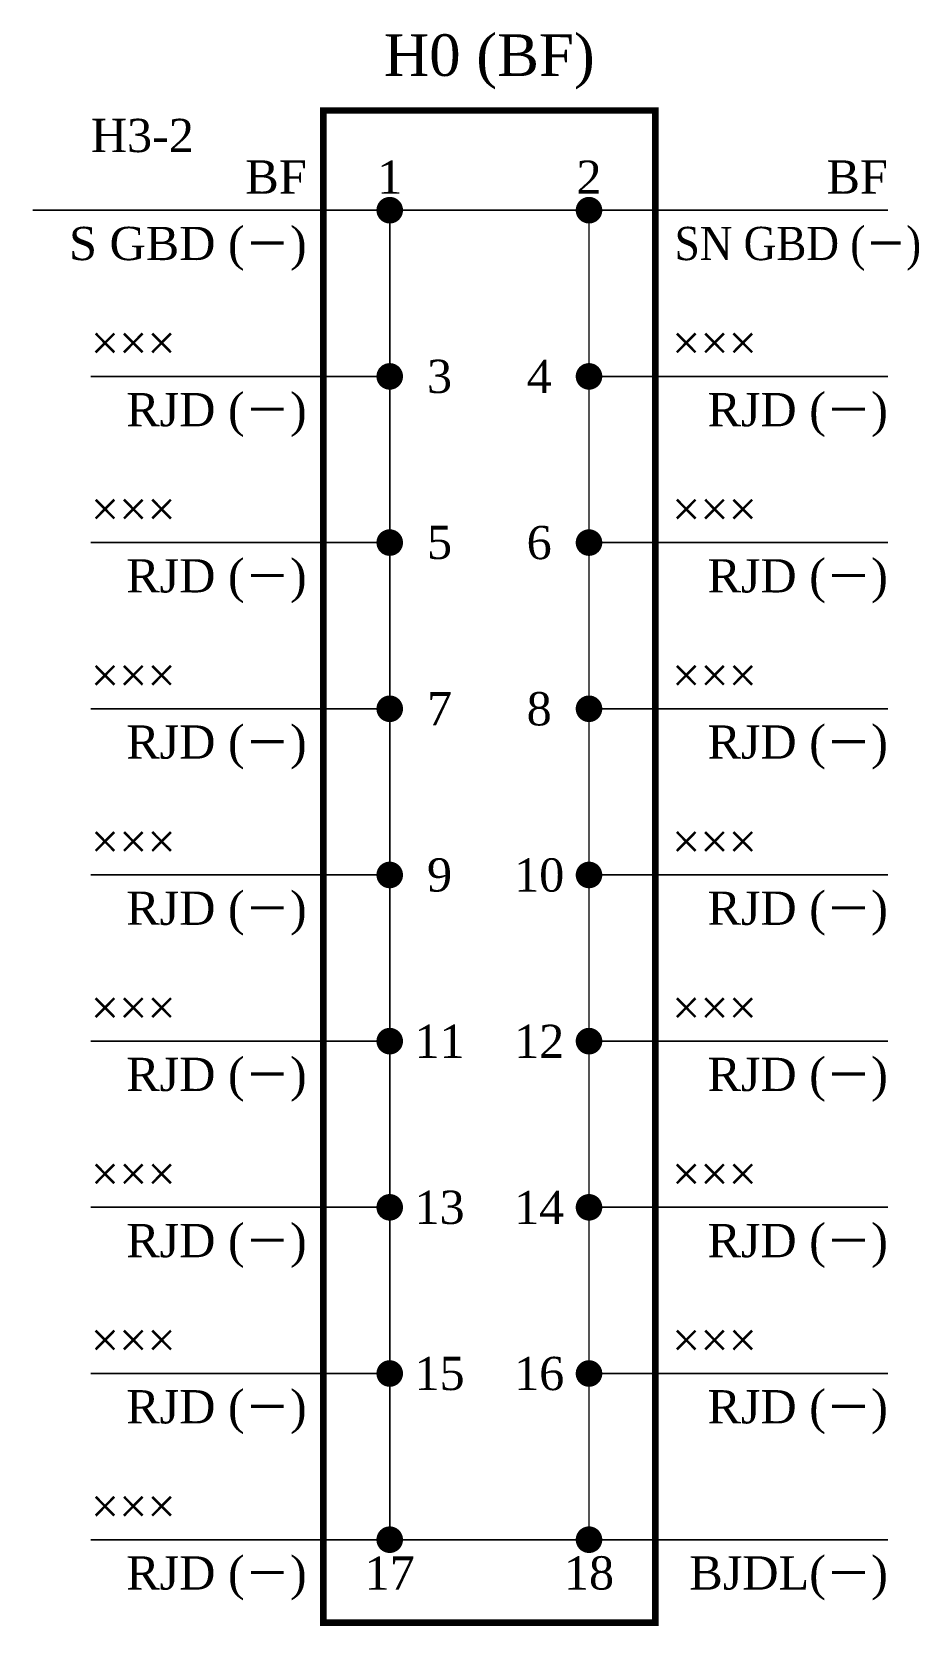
# Model space of a CAD drawing. Header units: millimetres. Extents: x -27.6 to 25.9, y -0.2 to 95.7.
import ezdxf
from ezdxf.enums import TextEntityAlignment as Align

# ---------------------------------------------------------------- set-up
doc = ezdxf.new("R2010")
doc.units = ezdxf.units.MM
doc.linetypes.add('DASHED', pattern=[0.75, 0.5, -0.25])
doc.styles.add('CHINESE', font='TIMES.TTF')

msp = doc.modelspace()

# ---------------------------------------------------------------- linework, layer by layer
at = {"color": 8, "linetype": 'DASHED', "const_width": 0.4}
msp.add_lwpolyline([(-10, 0), (10, 0), (10, 91), (-10, 91)], close=True, dxfattribs=at)
at = {"color": 8, "const_width": 0.8}
for points in [[(-6.4, 85, 1), (-5.6, 85, 1)], [(5.6, 85, 1), (6.4, 85, 1)], [(-6.4, 75, 1), (-5.6, 75, 1)], [(5.6, 75, 1), (6.4, 75, 1)], [(-6.4, 65, 1), (-5.6, 65, 1)], [(5.6, 65, 1), (6.4, 65, 1)], [(-6.4, 55, 1), (-5.6, 55, 1)], [(5.6, 55, 1), (6.4, 55, 1)], [(-6.4, 45, 1), (-5.6, 45, 1)], [(5.6, 45, 1), (6.4, 45, 1)], [(-6.4, 35, 1), (-5.6, 35, 1)], [(5.6, 35, 1), (6.4, 35, 1)], [(-6.4, 25, 1), (-5.6, 25, 1)], [(5.6, 25, 1), (6.4, 25, 1)], [(-6.4, 15, 1), (-5.6, 15, 1)], [(5.6, 15, 1), (6.4, 15, 1)], [(-6.4, 5, 1), (-5.6, 5, 1)], [(5.6, 5, 1), (6.4, 5, 1)]]:
    msp.add_lwpolyline(points, format="xyb", close=True, dxfattribs=at)
at = {"color": 8, "linetype": 'DASHED', "const_width": 0.1}
for points in [[(-6, 85), (-27.5, 85)], [(6, 85), (-6, 85)], [(-6, 85), (-6, 5)], [(6, 5), (6, 85)], [(24, 85), (6, 85)], [(-6, 75), (-24, 75)], [(24, 75), (6, 75)], [(-6, 65), (-24, 65)], [(24, 65), (6, 65)], [(-6, 55), (-24, 55)], [(24, 55), (6, 55)], [(-6, 45), (-24, 45)], [(24, 45), (6, 45)], [(-6, 35), (-24, 35)], [(24, 35), (6, 35)], [(-6, 25), (-24, 25)], [(24, 25), (6, 25)], [(-6, 15), (-24, 15)], [(24, 15), (6, 15)], [(-6, 5), (-24, 5)], [(-6, 5), (6, 5)]]:
    msp.add_lwpolyline(points, dxfattribs=at)
at = {"color": 8, "linetype": 'Continuous', "const_width": 0.1}
msp.add_lwpolyline([(24, 5), (6, 5)], dxfattribs=at)

# ---------------------------------------------------------------- texts
at = {"color": 3, "linetype": 'Continuous', "style": 'CHINESE'}
msp.add_text('H0 (BF)', height=2.5, dxfattribs=at).set_placement((0, 94), align=Align.MIDDLE)
at = {"color": 8, "linetype": 'Continuous', "style": 'CHINESE'}
msp.add_text('H3-2', height=2, dxfattribs=at).set_placement((-24, 89.5), align=Align.MIDDLE_LEFT)
for s, p in [('BF', (-11, 87)), ('BF', (24, 87)), ('BJDL(－)', (24, 3))]:
    msp.add_text(s, height=2, dxfattribs=at).set_placement(p, align=Align.MIDDLE_RIGHT)
at = {"color": 8, "style": 'CHINESE'}
for s, p in [('1', (-6, 87)), ('3', (-3, 75)), ('4', (3, 75)), ('5', (-3, 65)), ('6', (3, 65)), ('7', (-3, 55)), ('8', (3, 55)), ('9', (-3, 45)), ('10', (3, 45)), ('11', (-3, 35)), ('12', (3, 35)), ('13', (-3, 25)), ('14', (3, 25)), ('15', (-3, 15)), ('16', (3, 15)), ('17', (-6, 3)), ('18', (6, 3))]:
    msp.add_text(s, height=2, dxfattribs=at).set_placement(p, align=Align.MIDDLE)
at = {"color": 8, "linetype": 'Continuous', "style": 'CHINESE'}
msp.add_text('2', height=2, dxfattribs=at).set_placement((6, 87), align=Align.MIDDLE)
at = {"color": 8, "style": 'CHINESE'}
for s, p in [('S GBD (－)', (-11, 83)), ('RJD (－)', (-11, 73)), ('RJD (－)', (24, 73)), ('RJD (－)', (-11, 63)), ('RJD (－)', (24, 63)), ('RJD (－)', (-11, 53)), ('RJD (－)', (24, 53)), ('RJD (－)', (-11, 43)), ('RJD (－)', (24, 43)), ('RJD (－)', (-11, 33)), ('RJD (－)', (24, 33)), ('RJD (－)', (-11, 23)), ('RJD (－)', (24, 23)), ('RJD (－)', (-11, 13)), ('RJD (－)', (24, 13)), ('RJD (－)', (-11, 3))]:
    msp.add_text(s, height=2, dxfattribs=at).set_placement(p, align=Align.MIDDLE_RIGHT)
at = {"color": 8, "linetype": 'Continuous', "style": 'CHINESE', "width": 0.9}
msp.add_text('SN GBD (－)', height=2, dxfattribs=at).set_placement((26, 83), align=Align.MIDDLE_RIGHT)
at = {"color": 8, "style": 'CHINESE'}
for p in [(-24, 77), (11, 77), (-24, 67), (11, 67), (-24, 57), (11, 57), (-24, 47), (11, 47), (-24, 37), (11, 37), (-24, 27), (11, 27), (-24, 17), (11, 17), (-24, 7)]:
    msp.add_text('×××', height=2, dxfattribs=at).set_placement(p, align=Align.MIDDLE_LEFT)

doc.saveas('drawing.dxf')
